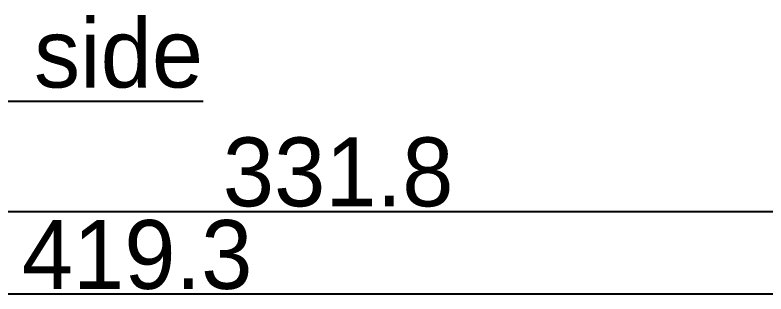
# Model space of a CAD drawing. Header units: millimetres. Extents: x -101 to 1189, y 101 to 982.
# Drawn here: x 943.3 to 1106.7, y 119.9 to 180.7 of the extents above; entities that cross this region are included whole.
import ezdxf

# ---------------------------------------------------------------- set-up
doc = ezdxf.new("R2010")
doc.units = ezdxf.units.MM
doc.layers.add('2', color=134, linetype='Continuous')
doc.styles.get("Standard").update_dxf_attribs({"font": 'strkfont.shx', "bigfont": 'bigstrkfont.shx'})

msp = doc.modelspace()

# ---------------------------------------------------------------- linework, layer by layer
at = {"layer": '2', "color": 134, "linetype": 'Continuous'}
for p, q in [((850.69, 137.9), (1176.49, 137.9)), ((763.19, 119.9), (1176.49, 119.9))]:
    msp.add_line(p, q, dxfattribs=at)

# ---------------------------------------------------------------- texts
msp.add_text('%%UObject side', height=15, dxfattribs=at).set_placement((883.87, 164.89))
at = {"layer": '2', "color": 134, "linetype": 'Continuous', "char_height": 15, "attachment_point": 5}
for s, insert in [('\\A1;331.8', (1013.59, 146.4)), ('\\A1;419.3', (969.84, 128.4))]:
    msp.add_mtext(s, dxfattribs=dict(at, insert=insert))

doc.saveas('drawing.dxf')
